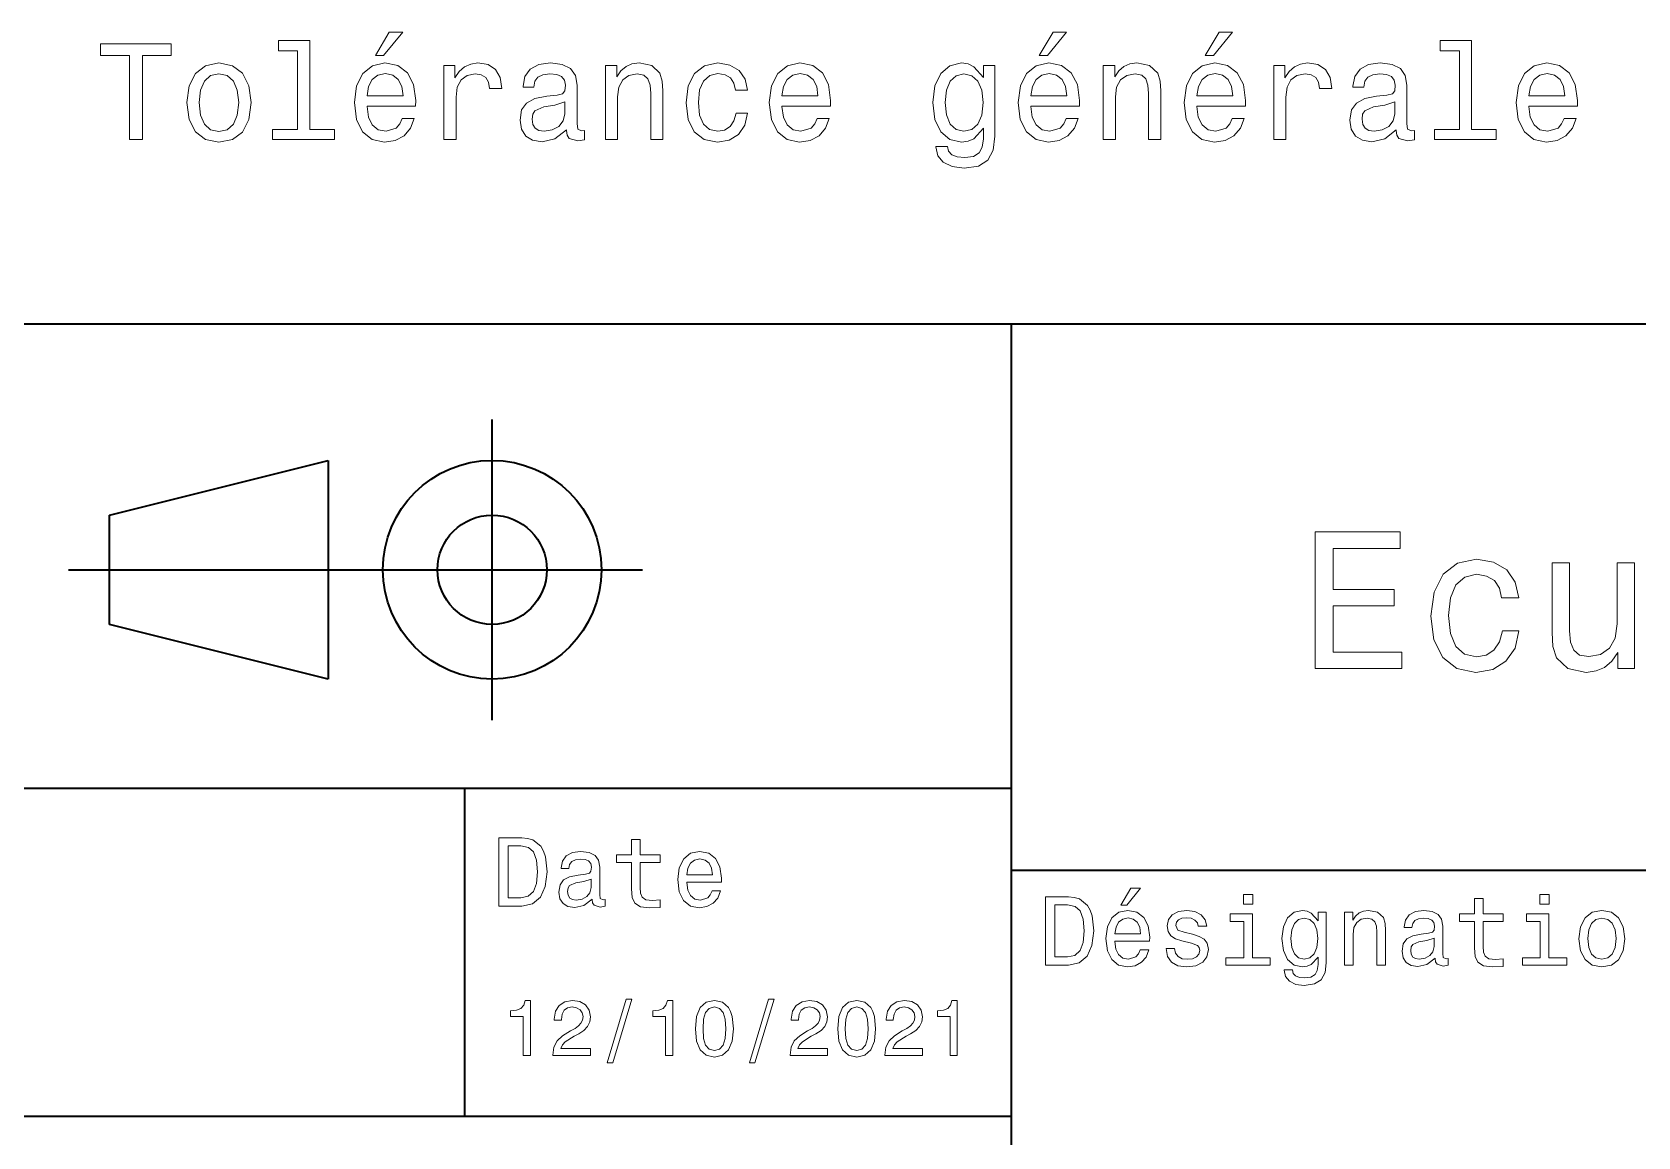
# Model space of a CAD drawing. Extents: x 0 to 420, y 0 to 297.
# Drawn here: x 249.2 to 307.9, y 40.2 to 80.7 of the extents above; entities that cross this region are included whole.
import ezdxf

# ---------------------------------------------------------------- set-up
doc = ezdxf.new("R2010")
doc.units = 0

msp = doc.modelspace()

# ---------------------------------------------------------------- linework, layer by layer
at = {"color": 7, "lineweight": 35}
for p, q in [((220, 70), (410, 70)), ((285, 10), (285, 70)), ((250.5, 61), (271.5, 61)), ((220, 53), (285, 53)), ((285, 50), (410, 50)), ((220, 41), (285, 41))]:
    msp.add_line(p, q, dxfattribs=at)
at = {"color": 7, "lineweight": 35, "ltscale": 0.275}
msp.add_line((266, 55.5), (266, 66.5), dxfattribs=at)
at = {"color": 7, "lineweight": 35, "ltscale": 0.206155}
for p, q in [((252, 63), (260, 65)), ((260, 57), (252, 59))]:
    msp.add_line(p, q, dxfattribs=at)
at = {"color": 7, "lineweight": 35, "ltscale": 0.2}
msp.add_line((260, 65), (260, 57), dxfattribs=at)
at = {"color": 7, "lineweight": 35, "ltscale": 0.1}
msp.add_line((252, 59), (252, 63), dxfattribs=at)
at = {"color": 7, "lineweight": 35, "ltscale": 0.3}
msp.add_line((265, 41), (265, 53), dxfattribs=at)
at = {"color": 7, "lineweight": 13}
for points in [[(261.730682, 79.817703), (262.028229, 79.817703), (262.729248, 80.675049), (262.235016, 80.675049)], [(286.01886, 79.817703), (286.316406, 79.817703), (287.017426, 80.675049), (286.523193, 80.675049)], [(292.090912, 79.817703), (292.388458, 79.817703), (293.089478, 80.675049), (292.595245, 80.675049)], [(252.738617, 76.741333), (253.202591, 76.741333), (253.202591, 79.817703), (254.261673, 79.817703), (254.261673, 80.241333), (251.6745, 80.241333), (251.6745, 79.817703), (252.738617, 79.817703)], [(258.881256, 79.989174), (258.881256, 77.114532), (257.968445, 77.114532), (257.968445, 76.741333), (260.232849, 76.741333), (260.232849, 77.114532), (259.325073, 77.114532), (259.325073, 80.362373), (258.185303, 80.362373), (258.185303, 79.989174)], [(301.38559, 79.989174), (301.38559, 77.114532), (300.472748, 77.114532), (300.472748, 76.741333), (302.737183, 76.741333), (302.737183, 77.114532), (301.829376, 77.114532), (301.829376, 80.362373), (300.689606, 80.362373), (300.689606, 79.989174)], [(254.831558, 78.092918), (254.912247, 77.477646), (255.144226, 77.02375), (255.51239, 76.741333), (256.006622, 76.645515), (256.495819, 76.741333), (256.863983, 77.018707), (257.095978, 77.472603), (257.181702, 78.092918), (257.095978, 78.708191), (256.863983, 79.167122), (256.495819, 79.444504), (256.006622, 79.545364), (255.51239, 79.444504), (255.144226, 79.162079), (254.912247, 78.708191)], [(261.423065, 77.966835), (263.198273, 77.966835), (263.203308, 78.173607), (263.12262, 78.753578), (262.900726, 79.187302), (262.547699, 79.449547), (262.078674, 79.545364), (261.619751, 79.444504), (261.266724, 79.162079), (261.039764, 78.703148), (260.959076, 78.097961), (261.034729, 77.477646), (261.261658, 77.02375), (261.60965, 76.741333), (262.063538, 76.645515), (262.456909, 76.711075), (262.779694, 76.882545), (263.016724, 77.154877), (263.152893, 77.51799), (262.714111, 77.51799), (262.623352, 77.316261), (262.492218, 77.164963), (262.119019, 77.04393), (261.831543, 77.099403), (261.614685, 77.275917), (261.47348, 77.563377), (261.423065, 77.951706)], [(264.237183, 76.741333), (264.680969, 76.741333), (264.680969, 78.289604), (264.726379, 78.662804), (264.862549, 78.930092), (265.084442, 79.091476), (265.381989, 79.14695), (265.603882, 79.111649), (265.770325, 79.010788), (265.871185, 78.839317), (265.906494, 78.60733), (266.355316, 78.60733), (266.2948, 79.015831), (266.128387, 79.308334), (265.851013, 79.484848), (265.472778, 79.545364), (265.215546, 79.50502), (264.993652, 79.40416), (264.796967, 79.232689), (264.640625, 79.000702), (264.640625, 79.449547), (264.237183, 79.449547)], [(268.715546, 77.09436), (268.715546, 77.079231), (268.740784, 76.907761), (268.816437, 76.78672), (269.134155, 76.690903), (269.381256, 76.731247), (269.381256, 77.074188), (269.27536, 77.059059), (269.134155, 77.124619), (269.108917, 77.326347), (269.108917, 78.728363), (269.048401, 79.086433), (268.871887, 79.338593), (268.56427, 79.489891), (268.130554, 79.545364), (267.706909, 79.484848), (267.394226, 79.313377), (267.19754, 79.046089), (267.131989, 78.693062), (267.131989, 78.662804), (267.530396, 78.662804), (267.565704, 78.874619), (267.676666, 79.025917), (267.858215, 79.116692), (268.115417, 79.151993), (268.362549, 79.126778), (268.539063, 79.051132), (268.644958, 78.920006), (268.680267, 78.738449), (268.660095, 78.526634), (268.579407, 78.420731), (268.377655, 78.370293), (267.99942, 78.329948), (267.565704, 78.239174), (267.258057, 78.077789), (267.076508, 77.82563), (267.021027, 77.452431), (267.071472, 77.119576), (267.227814, 76.872459), (267.47998, 76.716118), (267.827942, 76.660645), (268.296967, 76.766548)], [(270.142792, 76.741333), (270.586609, 76.741333), (270.586609, 78.304733), (270.631989, 78.662804), (270.778229, 78.925049), (271.005188, 79.086433), (271.30777, 79.14695), (271.549866, 79.096519), (271.701141, 78.96035), (271.776794, 78.733406), (271.802002, 78.430817), (271.802002, 76.741333), (272.245819, 76.741333), (272.245819, 78.521591), (272.225647, 78.879662), (272.134857, 79.177216), (271.837311, 79.449547), (271.373352, 79.545364), (271.11615, 79.510063), (270.899292, 79.414246), (270.712677, 79.252861), (270.566437, 79.036003), (270.566437, 79.449547), (270.142792, 79.449547)], [(274.903595, 78.551849), (275.342346, 78.551849), (275.251587, 78.955307), (275.034729, 79.273033), (274.696838, 79.469719), (274.258057, 79.545364), (273.773926, 79.444504), (273.405762, 79.162079), (273.173767, 78.703148), (273.093079, 78.087875), (273.168732, 77.477646), (273.395691, 77.02375), (273.753754, 76.741333), (274.24295, 76.645515), (274.676666, 76.721161), (275.014557, 76.932976), (275.246552, 77.265831), (275.347412, 77.709633), (274.923767, 77.709633), (274.848114, 77.427216), (274.706909, 77.215393), (274.505188, 77.084274), (274.258057, 77.04393), (273.950439, 77.109489), (273.728516, 77.311218), (273.592346, 77.63903), (273.546967, 78.103004), (273.592346, 78.556892), (273.733582, 78.884705), (273.96051, 79.086433), (274.258057, 79.157036), (274.520325, 79.111649), (274.71701, 78.995659), (274.848114, 78.804016)], [(276.60318, 77.966835), (278.378387, 77.966835), (278.383423, 78.173607), (278.302734, 78.753578), (278.080841, 79.187302), (277.727814, 79.449547), (277.258789, 79.545364), (276.799866, 79.444504), (276.446838, 79.162079), (276.219879, 78.703148), (276.139191, 78.097961), (276.214844, 77.477646), (276.441772, 77.02375), (276.789764, 76.741333), (277.243652, 76.645515), (277.637024, 76.711075), (277.959808, 76.882545), (278.196838, 77.154877), (278.333008, 77.51799), (277.894226, 77.51799), (277.803467, 77.316261), (277.672333, 77.164963), (277.299133, 77.04393), (277.011658, 77.099403), (276.7948, 77.275917), (276.653595, 77.563377), (276.60318, 77.951706)], [(284.394958, 76.862373), (284.394958, 79.449547), (283.971313, 79.449547), (283.971313, 79.010788), (283.623352, 79.409203), (283.41153, 79.510063), (283.1745, 79.545364), (282.745819, 79.444504), (282.412964, 79.162079), (282.196106, 78.708191), (282.120453, 78.097961), (282.196106, 77.482689), (282.412964, 77.028793), (282.745819, 76.741333), (283.1745, 76.645515), (283.416565, 76.680817), (283.618286, 76.771591), (283.971313, 77.154877), (283.971313, 76.771591), (283.930969, 76.469002), (283.820038, 76.252136), (283.608215, 76.12606), (283.290497, 76.080673), (283.013123, 76.110931), (282.816437, 76.186577), (282.700439, 76.317703), (282.665131, 76.494217), (282.23645, 76.494217), (282.23645, 76.474045), (282.302002, 76.151276), (282.503754, 75.909203), (282.826508, 75.752861), (283.265259, 75.697388), (283.789764, 75.773033), (284.137756, 75.984848), (284.334442, 76.353004)], [(285.711243, 77.966835), (287.48645, 77.966835), (287.491486, 78.173607), (287.410797, 78.753578), (287.188904, 79.187302), (286.835876, 79.449547), (286.366852, 79.545364), (285.907928, 79.444504), (285.554901, 79.162079), (285.327942, 78.703148), (285.247253, 78.097961), (285.322906, 77.477646), (285.549866, 77.02375), (285.897827, 76.741333), (286.351715, 76.645515), (286.745087, 76.711075), (287.067871, 76.882545), (287.304901, 77.154877), (287.441071, 77.51799), (287.002289, 77.51799), (286.91153, 77.316261), (286.780396, 77.164963), (286.407196, 77.04393), (286.119751, 77.099403), (285.902893, 77.275917), (285.761658, 77.563377), (285.711243, 77.951706)], [(288.358917, 76.741333), (288.802734, 76.741333), (288.802734, 78.304733), (288.848114, 78.662804), (288.994385, 78.925049), (289.221313, 79.086433), (289.523926, 79.14695), (289.765991, 79.096519), (289.917297, 78.96035), (289.99292, 78.733406), (290.018158, 78.430817), (290.018158, 76.741333), (290.461945, 76.741333), (290.461945, 78.521591), (290.441772, 78.879662), (290.351013, 79.177216), (290.053467, 79.449547), (289.589478, 79.545364), (289.332275, 79.510063), (289.115417, 79.414246), (288.928802, 79.252861), (288.782562, 79.036003), (288.782562, 79.449547), (288.358917, 79.449547)], [(291.783264, 77.966835), (293.558502, 77.966835), (293.563538, 78.173607), (293.482849, 78.753578), (293.260956, 79.187302), (292.907928, 79.449547), (292.438904, 79.545364), (291.97998, 79.444504), (291.626953, 79.162079), (291.399994, 78.703148), (291.319305, 78.097961), (291.394958, 77.477646), (291.621887, 77.02375), (291.969879, 76.741333), (292.423767, 76.645515), (292.817139, 76.711075), (293.139893, 76.882545), (293.376953, 77.154877), (293.513123, 77.51799), (293.074341, 77.51799), (292.983582, 77.316261), (292.852448, 77.164963), (292.479248, 77.04393), (292.191772, 77.099403), (291.974915, 77.275917), (291.83371, 77.563377), (291.783264, 77.951706)], [(294.597412, 76.741333), (295.041199, 76.741333), (295.041199, 78.289604), (295.086609, 78.662804), (295.222748, 78.930092), (295.444672, 79.091476), (295.742218, 79.14695), (295.964111, 79.111649), (296.130554, 79.010788), (296.231415, 78.839317), (296.266724, 78.60733), (296.715546, 78.60733), (296.655029, 79.015831), (296.488617, 79.308334), (296.211243, 79.484848), (295.832977, 79.545364), (295.575775, 79.50502), (295.353882, 79.40416), (295.157196, 79.232689), (295.000854, 79.000702), (295.000854, 79.449547), (294.597412, 79.449547)], [(299.075775, 77.09436), (299.075775, 77.079231), (299.101013, 76.907761), (299.176636, 76.78672), (299.494385, 76.690903), (299.741486, 76.731247), (299.741486, 77.074188), (299.63559, 77.059059), (299.494385, 77.124619), (299.469147, 77.326347), (299.469147, 78.728363), (299.40863, 79.086433), (299.232117, 79.338593), (298.9245, 79.489891), (298.490784, 79.545364), (298.067139, 79.484848), (297.754456, 79.313377), (297.55777, 79.046089), (297.492218, 78.693062), (297.492218, 78.662804), (297.890625, 78.662804), (297.925934, 78.874619), (298.036865, 79.025917), (298.218445, 79.116692), (298.475647, 79.151993), (298.722748, 79.126778), (298.899261, 79.051132), (299.005188, 78.920006), (299.040466, 78.738449), (299.020325, 78.526634), (298.939606, 78.420731), (298.737885, 78.370293), (298.35965, 78.329948), (297.925934, 78.239174), (297.618286, 78.077789), (297.436737, 77.82563), (297.381256, 77.452431), (297.431702, 77.119576), (297.588043, 76.872459), (297.84021, 76.716118), (298.188171, 76.660645), (298.657196, 76.766548)], [(303.927368, 77.966835), (305.702576, 77.966835), (305.707642, 78.173607), (305.626923, 78.753578), (305.405029, 79.187302), (305.052002, 79.449547), (304.582977, 79.545364), (304.124054, 79.444504), (303.771027, 79.162079), (303.544067, 78.703148), (303.463379, 78.097961), (303.539032, 77.477646), (303.765991, 77.02375), (304.113953, 76.741333), (304.567871, 76.645515), (304.961243, 76.711075), (305.283997, 76.882545), (305.521027, 77.154877), (305.657196, 77.51799), (305.218445, 77.51799), (305.127655, 77.316261), (304.996521, 77.164963), (304.623322, 77.04393), (304.335876, 77.099403), (304.119019, 77.275917), (303.977783, 77.563377), (303.927368, 77.951706)], [(255.285446, 78.097961), (255.330826, 78.551849), (255.472046, 78.879662), (255.69899, 79.08139), (256.006622, 79.151993), (256.309204, 79.08139), (256.536163, 78.884705), (256.677368, 78.551849), (256.727814, 78.097961), (256.677368, 77.63903), (256.536163, 77.306175), (256.309204, 77.104446), (256.006622, 77.038887), (255.69899, 77.104446), (255.472046, 77.306175), (255.330826, 77.63903)], [(261.423065, 78.340034), (261.478516, 78.688019), (261.614685, 78.945221), (261.821472, 79.101563), (262.093811, 79.157036), (262.361084, 79.101563), (262.567871, 78.945221), (262.693939, 78.688019), (262.739349, 78.340034)], [(276.60318, 78.340034), (276.65863, 78.688019), (276.7948, 78.945221), (277.001587, 79.101563), (277.273926, 79.157036), (277.541199, 79.101563), (277.747986, 78.945221), (277.874054, 78.688019), (277.919464, 78.340034)], [(282.579407, 78.097961), (282.624786, 78.546806), (282.760956, 78.879662), (282.972778, 79.076347), (283.255188, 79.14695), (283.552734, 79.076347), (283.774628, 78.879662), (283.910797, 78.546806), (283.961243, 78.097961), (283.910797, 77.63903), (283.774628, 77.311218), (283.552734, 77.109489), (283.255188, 77.04393), (282.972778, 77.109489), (282.760956, 77.311218), (282.624786, 77.644073)], [(285.711243, 78.340034), (285.766724, 78.688019), (285.902893, 78.945221), (286.10965, 79.101563), (286.381989, 79.157036), (286.649292, 79.101563), (286.856049, 78.945221), (286.982117, 78.688019), (287.027527, 78.340034)], [(291.783264, 78.340034), (291.838745, 78.688019), (291.974915, 78.945221), (292.181702, 79.101563), (292.454041, 79.157036), (292.721313, 79.101563), (292.928101, 78.945221), (293.054169, 78.688019), (293.099548, 78.340034)], [(303.927368, 78.340034), (303.982849, 78.688019), (304.119019, 78.945221), (304.325775, 79.101563), (304.598114, 79.157036), (304.865417, 79.101563), (305.072174, 78.945221), (305.198273, 78.688019), (305.243652, 78.340034)], [(268.665131, 77.689461), (268.604614, 77.427216), (268.443237, 77.225479), (268.201141, 77.09436), (267.903595, 77.048973), (267.711945, 77.074188), (267.575806, 77.154877), (267.490051, 77.296089), (267.464844, 77.492775), (267.485016, 77.669289), (267.565704, 77.795364), (267.888458, 77.936577), (268.296967, 77.997093), (268.665131, 78.118134)], [(299.02536, 77.689461), (298.964844, 77.427216), (298.803467, 77.225479), (298.561371, 77.09436), (298.263824, 77.048973), (298.072174, 77.074188), (297.936005, 77.154877), (297.850281, 77.296089), (297.825073, 77.492775), (297.845245, 77.669289), (297.925934, 77.795364), (298.248688, 77.936577), (298.657196, 77.997093), (299.02536, 78.118134)], [(296.109497, 57.381123), (299.279541, 57.381123), (299.279541, 57.986309), (296.772339, 57.986309), (296.772339, 59.679394), (299.005768, 59.679394), (299.005768, 60.277374), (296.772339, 60.277374), (296.772339, 61.775936), (299.221893, 61.775936), (299.221893, 62.381123), (296.109497, 62.381123)], [(302.932281, 59.967579), (303.559082, 59.967579), (303.429382, 60.543945), (303.119598, 60.997837), (302.636871, 61.278816), (302.010071, 61.386887), (301.318451, 61.242794), (300.792511, 60.839336), (300.46109, 60.183716), (300.345825, 59.304752), (300.453888, 58.432995), (300.778107, 57.78458), (301.289612, 57.381123), (301.988464, 57.244236), (302.608063, 57.352303), (303.09079, 57.6549), (303.42218, 58.130402), (303.566284, 58.764408), (302.96109, 58.764408), (302.853027, 58.36095), (302.651306, 58.058357), (302.363098, 57.871037), (302.010071, 57.8134), (301.570618, 57.907059), (301.253601, 58.195244), (301.059082, 58.663544), (300.994232, 59.326366), (301.059082, 59.974781), (301.260803, 60.443081), (301.585022, 60.731266), (302.010071, 60.83213), (302.384735, 60.767288), (302.66571, 60.601585), (302.853027, 60.327808)], [(307.788177, 61.25), (307.154175, 61.25), (307.154175, 59.016571), (307.082123, 58.497837), (306.873199, 58.123196), (306.548981, 57.892651), (306.123901, 57.820602), (305.785309, 57.878242), (305.569153, 58.051151), (305.446686, 58.346542), (305.417877, 58.764408), (305.417877, 61.25), (304.783875, 61.25), (304.783875, 58.706772), (304.805481, 58.195244), (304.942352, 57.770172), (305.360229, 57.381123), (306.030243, 57.244236), (306.390503, 57.294666), (306.700287, 57.424351), (306.966858, 57.647694), (307.182983, 57.971901), (307.182983, 57.381123), (307.788177, 57.381123)], [(267.080688, 51.190563), (266.248566, 51.190563), (266.248566, 48.690563), (267.080688, 48.690563), (267.473328, 48.769814), (267.765137, 49.011169), (267.945251, 49.40382), (268.010101, 49.940563), (267.952454, 50.488113), (267.880402, 50.70425), (267.779541, 50.877163), (267.487762, 51.111313), (267.296844, 51.168949)], [(271.100861, 50.289986), (271.100861, 49.320965), (271.122467, 49.007565), (271.223328, 48.791428), (271.425079, 48.665348), (271.767303, 48.62212), (272.141937, 48.640129), (272.141937, 48.913906), (271.868164, 48.892292), (271.619598, 48.921112), (271.486298, 49.011169), (271.42868, 49.162464), (271.417877, 49.375), (271.417877, 50.289986), (272.141937, 50.289986), (272.141937, 50.560158), (271.417877, 50.560158), (271.417877, 51.125721), (271.100861, 51.125721), (271.100861, 50.560158), (270.553314, 50.560158), (270.553314, 50.289986)], [(267.055481, 50.891571), (267.329254, 50.837536), (267.516571, 50.671829), (267.628235, 50.376442), (267.664276, 49.940563), (267.624634, 49.519093), (267.51297, 49.223705), (267.322052, 49.047192), (267.055481, 48.989555), (266.583588, 48.989555), (266.583588, 50.891571)], [(269.656342, 48.942726), (269.656342, 48.931919), (269.674347, 48.809441), (269.728394, 48.722984), (269.955322, 48.654541), (270.131836, 48.683357), (270.131836, 48.928314), (270.056183, 48.917507), (269.955322, 48.96434), (269.937317, 49.108429), (269.937317, 50.109871), (269.894104, 50.365635), (269.768005, 50.54575), (269.548279, 50.65382), (269.238464, 50.693443), (268.935883, 50.650219), (268.712524, 50.52774), (268.572052, 50.336815), (268.525208, 50.084656), (268.525208, 50.063042), (268.809784, 50.063042), (268.835022, 50.21434), (268.914276, 50.322407), (269.043945, 50.387249), (269.227661, 50.412464), (269.404175, 50.394455), (269.530273, 50.34042), (269.605896, 50.246758), (269.631134, 50.117077), (269.61673, 49.965778), (269.559082, 49.890129), (269.414978, 49.854107), (269.144806, 49.825291), (268.835022, 49.760448), (268.615265, 49.645176), (268.485596, 49.465057), (268.445953, 49.19849), (268.481995, 48.960735), (268.593658, 48.784222), (268.773773, 48.67255), (269.022339, 48.632927), (269.357361, 48.708576)], [(273.121765, 49.565922), (274.389771, 49.565922), (274.393372, 49.713619), (274.335724, 50.127884), (274.177246, 50.437683), (273.925079, 50.625), (273.590057, 50.693443), (273.262238, 50.621399), (273.010101, 50.41967), (272.847992, 50.091862), (272.790344, 49.659584), (272.844391, 49.216499), (273.00647, 48.892292), (273.255035, 48.690563), (273.579254, 48.62212), (273.860229, 48.668949), (274.09079, 48.791428), (274.260101, 48.98595), (274.357361, 49.245319), (274.043945, 49.245319), (273.979095, 49.101227), (273.885437, 48.993156), (273.618866, 48.9067), (273.413544, 48.946327), (273.258636, 49.072407), (273.157776, 49.27774), (273.121765, 49.555115)], [(273.121765, 49.832493), (273.161377, 50.081055), (273.258636, 50.264771), (273.406342, 50.376442), (273.600861, 50.416069), (273.791779, 50.376442), (273.939484, 50.264771), (274.029541, 50.081055), (274.061951, 49.832493)], [(269.620331, 49.367798), (269.577087, 49.180477), (269.461823, 49.036385), (269.28891, 48.942726), (269.076355, 48.910305), (268.939484, 48.928314), (268.842224, 48.98595), (268.780975, 49.086815), (268.76297, 49.227306), (268.777374, 49.353386), (268.835022, 49.443443), (269.065552, 49.544312), (269.357361, 49.587536), (269.620331, 49.673992)], [(287.080688, 49.030979), (286.248566, 49.030979), (286.248566, 46.530979), (287.080688, 46.530979), (287.473328, 46.610229), (287.765137, 46.851585), (287.945251, 47.244236), (288.010101, 47.780979), (287.952454, 48.328529), (287.880402, 48.544666), (287.779541, 48.717579), (287.487762, 48.951729), (287.296844, 49.009365)], [(289.004333, 48.728386), (289.216858, 48.728386), (289.71759, 49.340778), (289.364563, 49.340778)], [(293.824219, 49.117435), (293.489197, 49.117435), (293.489197, 48.757202), (293.824219, 48.757202)], [(301.943817, 48.130402), (301.943817, 47.161381), (301.965424, 46.84798), (302.066284, 46.631844), (302.268005, 46.505764), (302.610229, 46.462536), (302.984863, 46.480545), (302.984863, 46.754322), (302.71109, 46.732708), (302.462524, 46.761528), (302.329254, 46.851585), (302.271606, 47.00288), (302.260803, 47.215416), (302.260803, 48.130402), (302.984863, 48.130402), (302.984863, 48.400574), (302.260803, 48.400574), (302.260803, 48.966137), (301.943817, 48.966137), (301.943817, 48.400574), (301.39624, 48.400574), (301.39624, 48.130402)], [(304.667145, 49.117435), (304.332123, 49.117435), (304.332123, 48.757202), (304.667145, 48.757202)], [(287.055481, 48.731987), (287.329254, 48.677952), (287.516571, 48.512245), (287.628235, 48.216858), (287.664276, 47.780979), (287.624634, 47.359509), (287.51297, 47.064121), (287.322052, 46.887608), (287.055481, 46.829971), (286.583588, 46.829971), (286.583588, 48.731987)], [(288.784576, 47.406338), (290.052582, 47.406338), (290.056183, 47.554035), (289.998566, 47.9683), (289.840057, 48.278099), (289.587891, 48.465416), (289.252869, 48.533859), (288.925079, 48.461815), (288.672913, 48.260086), (288.510803, 47.932278), (288.453156, 47.5), (288.507202, 47.056915), (288.669312, 46.732708), (288.917877, 46.530979), (289.242065, 46.462536), (289.523041, 46.509365), (289.753601, 46.631844), (289.922913, 46.826366), (290.020172, 47.085735), (289.706787, 47.085735), (289.641937, 46.941643), (289.548279, 46.833572), (289.281708, 46.747116), (289.076355, 46.786743), (288.921478, 46.912823), (288.820618, 47.118156), (288.784576, 47.395531)], [(288.784576, 47.672909), (288.824219, 47.921471), (288.921478, 48.105186), (289.069153, 48.216858), (289.263702, 48.256485), (289.45462, 48.216858), (289.602295, 48.105186), (289.692352, 47.921471), (289.724792, 47.672909)], [(291.623199, 47.658501), (291.317017, 47.730545), (291.090057, 47.8134), (291.014404, 47.982708), (291.036011, 48.101585), (291.111664, 48.188038), (291.234161, 48.242073), (291.410675, 48.263687), (291.579956, 48.242073), (291.713257, 48.177231), (291.799713, 48.079971), (291.835724, 47.950287), (292.145538, 47.950287), (292.145538, 47.957493), (292.091492, 48.191643), (291.943817, 48.375359), (291.713257, 48.490635), (291.410675, 48.533859), (291.104462, 48.490635), (290.881134, 48.371758), (290.740631, 48.195244), (290.697418, 47.971901), (290.729828, 47.755764), (290.830688, 47.604465), (290.996399, 47.496399), (291.237762, 47.42075), (291.59079, 47.334293), (291.806915, 47.244236), (291.864563, 47.172188), (291.886169, 47.064121), (291.85376, 46.930836), (291.767303, 46.829971), (291.626801, 46.765129), (291.439484, 46.743515), (291.241364, 46.765129), (291.09726, 46.840778), (291, 46.963257), (290.960388, 47.132565), (290.654175, 47.132565), (290.70462, 46.844379), (290.852295, 46.635445), (291.086456, 46.509365), (291.410675, 46.462536), (291.749268, 46.509365), (291.997833, 46.635445), (292.149139, 46.837173), (292.203156, 47.100143), (292.163544, 47.327087), (292.05188, 47.481987), (291.868164, 47.582851)], [(293.813416, 46.79755), (293.813416, 48.400574), (292.999268, 48.400574), (292.999268, 48.130402), (293.496399, 48.130402), (293.496399, 46.79755), (292.847992, 46.79755), (292.847992, 46.530979), (294.469025, 46.530979), (294.469025, 46.79755)], [(296.518738, 46.617435), (296.518738, 48.465416), (296.216125, 48.465416), (296.216125, 48.152016), (295.96759, 48.4366), (295.816284, 48.508644), (295.646973, 48.533859), (295.34079, 48.461815), (295.103027, 48.260086), (294.94812, 47.935879), (294.894104, 47.5), (294.94812, 47.060516), (295.103027, 46.736309), (295.34079, 46.530979), (295.646973, 46.462536), (295.819885, 46.487751), (295.963989, 46.552593), (296.216125, 46.826366), (296.216125, 46.552593), (296.187317, 46.336456), (296.108063, 46.181557), (295.956787, 46.091499), (295.729828, 46.059078), (295.531708, 46.080692), (295.391205, 46.134727), (295.30835, 46.228386), (295.283142, 46.354465), (294.976959, 46.354465), (294.976959, 46.340057), (295.023773, 46.109509), (295.167877, 45.9366), (295.398407, 45.824928), (295.711823, 45.785301), (296.086456, 45.839336), (296.335022, 45.990635), (296.475494, 46.253601)], [(295.221893, 47.5), (295.254333, 47.820606), (295.351593, 48.058357), (295.502869, 48.198845), (295.70462, 48.249279), (295.917145, 48.198845), (296.075653, 48.058357), (296.172913, 47.820606), (296.208923, 47.5), (296.172913, 47.172188), (296.075653, 46.938038), (295.917145, 46.793949), (295.70462, 46.747116), (295.502869, 46.793949), (295.351593, 46.938038), (295.254333, 47.175793)], [(297.181549, 46.530979), (297.498566, 46.530979), (297.498566, 47.647694), (297.530975, 47.903458), (297.635437, 48.090778), (297.797546, 48.206051), (298.013702, 48.249279), (298.186584, 48.213257), (298.294678, 48.115993), (298.348694, 47.953888), (298.366699, 47.737751), (298.366699, 46.530979), (298.683716, 46.530979), (298.683716, 47.802593), (298.669312, 48.058357), (298.604462, 48.270893), (298.391937, 48.465416), (298.060516, 48.533859), (297.876801, 48.508644), (297.721893, 48.440201), (297.588623, 48.324928), (297.484161, 48.170029), (297.484161, 48.465416), (297.181549, 48.465416)], [(300.499268, 46.783142), (300.499268, 46.772335), (300.517303, 46.649857), (300.57132, 46.5634), (300.798279, 46.494957), (300.974792, 46.523773), (300.974792, 46.76873), (300.899139, 46.757923), (300.798279, 46.804756), (300.780273, 46.948845), (300.780273, 47.950287), (300.73703, 48.206051), (300.610962, 48.386166), (300.391205, 48.494236), (300.081421, 48.533859), (299.778809, 48.490635), (299.555481, 48.368156), (299.414978, 48.177231), (299.368164, 47.925072), (299.368164, 47.903458), (299.65274, 47.903458), (299.677948, 48.054756), (299.757202, 48.162823), (299.886902, 48.227665), (300.070618, 48.25288), (300.247131, 48.234871), (300.373199, 48.180836), (300.448853, 48.087173), (300.47406, 47.957493), (300.459656, 47.806194), (300.402008, 47.730545), (300.257935, 47.694523), (299.987762, 47.665707), (299.677948, 47.600864), (299.458221, 47.485592), (299.328522, 47.305473), (299.28891, 47.038906), (299.324921, 46.801151), (299.436584, 46.624638), (299.616699, 46.512966), (299.865265, 46.473343), (300.200287, 46.548992)], [(304.656342, 46.79755), (304.656342, 48.400574), (303.842224, 48.400574), (303.842224, 48.130402), (304.339325, 48.130402), (304.339325, 46.79755), (303.690918, 46.79755), (303.690918, 46.530979), (305.311951, 46.530979), (305.311951, 46.79755)], [(305.762238, 47.496399), (305.819885, 47.056915), (305.985596, 46.732708), (306.248566, 46.530979), (306.601593, 46.462536), (306.951019, 46.530979), (307.213989, 46.729107), (307.3797, 47.053314), (307.440918, 47.496399), (307.3797, 47.935879), (307.213989, 48.263687), (306.951019, 48.461815), (306.601593, 48.533859), (306.248566, 48.461815), (305.985596, 48.260086), (305.819885, 47.935879)], [(306.086456, 47.5), (306.118866, 47.824207), (306.219727, 48.058357), (306.381836, 48.20245), (306.601593, 48.25288), (306.817719, 48.20245), (306.979828, 48.061958), (307.080688, 47.824207), (307.11673, 47.5), (307.080688, 47.172188), (306.979828, 46.934437), (306.817719, 46.790344), (306.601593, 46.743515), (306.381836, 46.790344), (306.219727, 46.934437), (306.118866, 47.172188)], [(300.463257, 47.208214), (300.420044, 47.020893), (300.304749, 46.876801), (300.131836, 46.783142), (299.919312, 46.750721), (299.78241, 46.76873), (299.68515, 46.826366), (299.623932, 46.927231), (299.605896, 47.067722), (299.620331, 47.193802), (299.677948, 47.283859), (299.908508, 47.384727), (300.200287, 47.427952), (300.463257, 47.514408)], [(267.141205, 43.224785), (267.403473, 43.224785), (267.403473, 45.239193), (267.207489, 45.239193), (267.155609, 45.0634), (267.05188, 44.945248), (266.893372, 44.876083), (266.674347, 44.853027), (266.674347, 44.648415), (267.141205, 44.648415)], [(268.224792, 43.224785), (269.599426, 43.224785), (269.599426, 43.472622), (268.51297, 43.472622), (268.573486, 43.60807), (268.677246, 43.720463), (268.997131, 43.925072), (269.167145, 44.011528), (269.357361, 44.135448), (269.492798, 44.279541), (269.570618, 44.44957), (269.599426, 44.642651), (269.550446, 44.884727), (269.414978, 45.074928), (269.207489, 45.195965), (268.939484, 45.239193), (268.662842, 45.190201), (268.452454, 45.054756), (268.317017, 44.838619), (268.270905, 44.553314), (268.270905, 44.51297), (268.533142, 44.51297), (268.533142, 44.536022), (268.559082, 44.731991), (268.636902, 44.876083), (268.760803, 44.9683), (268.925079, 45), (269.092224, 44.971184), (269.216156, 44.899136), (269.296844, 44.786743), (269.325653, 44.645535), (269.305481, 44.51297), (269.250732, 44.400578), (269.158508, 44.302593), (269.031708, 44.216141), (268.861664, 44.12392), (268.579254, 43.945248), (268.380402, 43.755043), (268.262238, 43.524498), (268.224792, 43.233429)], [(270.213257, 42.956772), (270.412109, 42.956772), (271.109528, 45.279541), (270.907776, 45.279541)], [(272.345825, 43.224785), (272.608063, 43.224785), (272.608063, 45.239193), (272.412109, 45.239193), (272.360229, 45.0634), (272.2565, 44.945248), (272.097992, 44.876083), (271.878967, 44.853027), (271.878967, 44.648415), (272.345825, 44.648415)], [(273.438049, 44.201729), (273.481262, 43.749279), (273.61673, 43.426514), (273.832855, 43.230549), (274.132568, 43.167149), (274.429413, 43.230549), (274.645538, 43.426514), (274.778107, 43.749279), (274.824219, 44.201729), (274.778107, 44.651299), (274.723358, 44.829971), (274.645538, 44.976948), (274.429413, 45.172913), (274.132568, 45.239193), (273.832855, 45.172913), (273.61673, 44.974064), (273.481262, 44.651299)], [(275.417877, 42.956772), (275.61673, 42.956772), (276.314117, 45.279541), (276.112396, 45.279541)], [(276.899139, 43.224785), (278.273773, 43.224785), (278.273773, 43.472622), (277.187317, 43.472622), (277.247833, 43.60807), (277.351593, 43.720463), (277.671478, 43.925072), (277.841492, 44.011528), (278.031708, 44.135448), (278.167145, 44.279541), (278.244965, 44.44957), (278.273773, 44.642651), (278.224792, 44.884727), (278.089355, 45.074928), (277.881836, 45.195965), (277.613831, 45.239193), (277.337189, 45.190201), (277.126801, 45.054756), (276.991364, 44.838619), (276.945251, 44.553314), (276.945251, 44.51297), (277.207489, 44.51297), (277.207489, 44.536022), (277.233429, 44.731991), (277.311249, 44.876083), (277.43515, 44.9683), (277.599426, 45), (277.766571, 44.971184), (277.890503, 44.899136), (277.971191, 44.786743), (278, 44.645535), (277.979828, 44.51297), (277.925079, 44.400578), (277.832855, 44.302593), (277.706055, 44.216141), (277.536041, 44.12392), (277.253601, 43.945248), (277.054749, 43.755043), (276.936615, 43.524498), (276.899139, 43.233429)], [(278.64267, 44.201729), (278.685883, 43.749279), (278.82132, 43.426514), (279.037476, 43.230549), (279.337189, 43.167149), (279.634003, 43.230549), (279.850159, 43.426514), (279.982727, 43.749279), (280.028809, 44.201729), (279.982727, 44.651299), (279.927948, 44.829971), (279.850159, 44.976948), (279.634003, 45.172913), (279.337189, 45.239193), (279.037476, 45.172913), (278.82132, 44.974064), (278.685883, 44.651299)], [(280.368866, 43.224785), (281.74353, 43.224785), (281.74353, 43.472622), (280.657074, 43.472622), (280.71759, 43.60807), (280.82132, 43.720463), (281.141205, 43.925072), (281.311249, 44.011528), (281.501434, 44.135448), (281.636902, 44.279541), (281.714691, 44.44957), (281.74353, 44.642651), (281.694519, 44.884727), (281.559082, 45.074928), (281.351593, 45.195965), (281.083588, 45.239193), (280.806915, 45.190201), (280.596558, 45.054756), (280.46109, 44.838619), (280.414978, 44.553314), (280.414978, 44.51297), (280.677246, 44.51297), (280.677246, 44.536022), (280.703186, 44.731991), (280.780975, 44.876083), (280.904907, 44.9683), (281.069153, 45), (281.236328, 44.971184), (281.360229, 44.899136), (281.440918, 44.786743), (281.469757, 44.645535), (281.449585, 44.51297), (281.394806, 44.400578), (281.302612, 44.302593), (281.175781, 44.216141), (281.005768, 44.12392), (280.723358, 43.945248), (280.524506, 43.755043), (280.406342, 43.524498), (280.368866, 43.233429)], [(282.755035, 43.224785), (283.017303, 43.224785), (283.017303, 45.239193), (282.82132, 45.239193), (282.76947, 45.0634), (282.66571, 44.945248), (282.507202, 44.876083), (282.288177, 44.853027), (282.288177, 44.648415), (282.755035, 44.648415)], [(273.714691, 44.201729), (273.737762, 44.550434), (273.809814, 44.801155), (273.939484, 44.948128), (274.132568, 45), (274.322784, 44.948128), (274.452454, 44.801155), (274.524506, 44.550434), (274.547546, 44.201729), (274.524506, 43.850143), (274.452454, 43.599426), (274.322784, 43.45245), (274.132568, 43.403458), (273.939484, 43.45245), (273.809814, 43.599426), (273.737762, 43.850143)], [(278.919312, 44.201729), (278.942383, 44.550434), (279.014404, 44.801155), (279.144104, 44.948128), (279.337189, 45), (279.527374, 44.948128), (279.657074, 44.801155), (279.729126, 44.550434), (279.752167, 44.201729), (279.729126, 43.850143), (279.657074, 43.599426), (279.527374, 43.45245), (279.337189, 43.403458), (279.144104, 43.45245), (279.014404, 43.599426), (278.942383, 43.850143)]]:
    msp.add_lwpolyline(points, close=True, dxfattribs=at)
at = {"color": 7, "lineweight": 35}
for radius in [4, 2]:
    msp.add_circle((266, 61), radius, dxfattribs=at)

doc.saveas('drawing.dxf')
